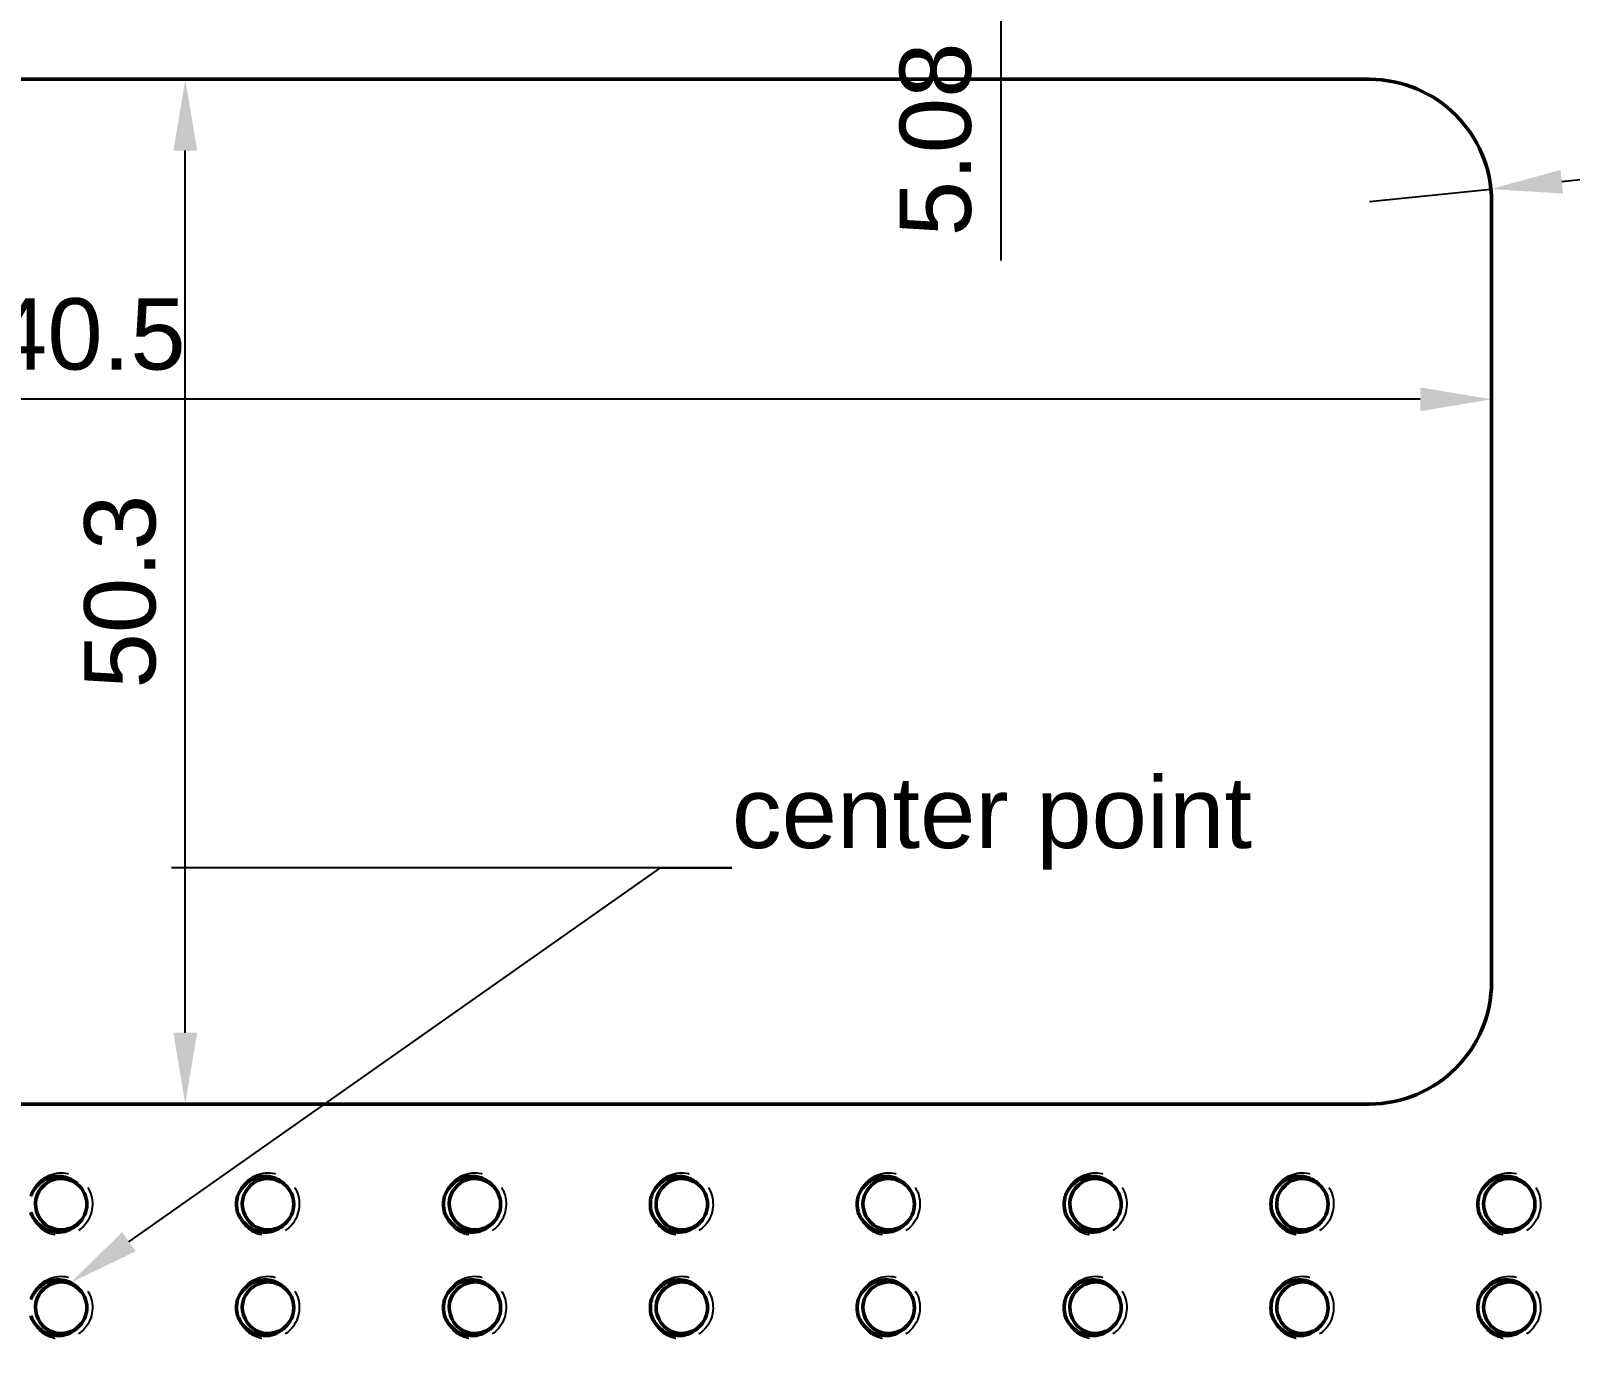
# Model space of a CAD drawing. Header units: millimetres. Extents: x 0 to 420, y 0 to 297.
# Drawn here: x 128.7 to 204.4, y 183.5 to 248.8 of the extents above; entities that cross this region are included whole.
import ezdxf
from ezdxf import colors
from ezdxf.entities.mleader import LeaderData, LeaderLine
from ezdxf.math import Vec2, Vec3

# ---------------------------------------------------------------- set-up
doc = ezdxf.new("R2010")
doc.units = ezdxf.units.MM
doc.header["$LTSCALE"] = 0.75
doc.linetypes.add('HIDDEN2', pattern=[4.7625, 3.175, -1.5875])
for name, color, linetype, lineweight in [('FD_Dimensions', 7, 'Continuous', 25), ('Hidden', 7, 'HIDDEN2', 25), ('Hole Notes', 7, 'Continuous', 25), ('Visible', 7, 'Continuous', 50)]:
    doc.layers.add(name, color=color, linetype=linetype, lineweight=lineweight)
doc.styles.get("Standard").update_dxf_attribs({"font": 'Arial.ttf'})
doc.dimstyles.new('Dim-ISO-25', dxfattribs={"dimtxt": 3.5, "dimasz": 3.5, "dimexe": 2.1, "dimexo": 2.1, "dimgap": 1.4, "dimtad": 1, "dimzin": 12, "dimdsep": 46, "dimtxsty": 'Standard', "dimcen": 0, "dimazin": 3, "dimtp": 0.1, "dimtm": 0.1, "dimtfac": 0.714286, "dimtmove": 0, "dimatfit": 3, "dimfxl": 1, "dimtzin": 12, "dimarcsym": 0})

# ---------------------------------------------------------------- blocks, each defined once
blk = doc.blocks.new('*D24')
at = {"layer": 'Defpoints', "color": 0, "transparency": 16777216}
for p in [(200.454504, 241.008023), (194.4859, 240.395026)]:
    blk.add_point(p, dxfattribs=at)
at = {"layer": 'FD_Dimensions', "color": 0, "lineweight": -2, "transparency": 16777216}
for p, q in [((215.815246, 242.585624), (203.93619, 241.365604)), ((194.4859, 240.395026), (200.454504, 241.008023))]:
    blk.add_line(p, q, dxfattribs=at)
at = {"layer": 'FD_Dimensions', "color": 0, "transparency": 16777216}
blk.add_solid([(203.876593, 241.945885), (203.995787, 240.785323), (200.454504, 241.008023)], dxfattribs=at)
at = {"layer": 'FD_Dimensions', "color": 0, "transparency": 16777216, "insert": (211.290957, 245.324734), "char_height": 3.5, "attachment_point": 5, "rotation": 5.86391422}
blk.add_mtext('R6', dxfattribs=at)
blk = doc.blocks.new('*D27')
at = {"layer": 'Defpoints', "color": 0, "transparency": 16777216}
for p in [(181.0359, 261.475026), (176.378648, 256.395026), (181.0359, 256.395026)]:
    blk.add_point(p, dxfattribs=at)
at = {"layer": 'FD_Dimensions', "color": 0, "lineweight": -2, "transparency": 16777216}
for p, q in [((176.378648, 264.975026), (176.378648, 268.475026)), ((178.9359, 261.475026), (174.278648, 261.475026)), ((176.378648, 261.475026), (176.378648, 256.395026)), ((178.9359, 256.395026), (174.278648, 256.395026)), ((176.378648, 252.895026), (176.378648, 237.496459))]:
    blk.add_line(p, q, dxfattribs=at)
at = {"layer": 'FD_Dimensions', "color": 0, "transparency": 16777216}
for points in [[(175.795315, 264.975026), (176.961981, 264.975026), (176.378648, 261.475026)], [(175.795315, 252.895026), (176.961981, 252.895026), (176.378648, 256.395026)]]:
    blk.add_solid(points, dxfattribs=at)
at = {"layer": 'FD_Dimensions', "color": 0, "transparency": 16777216, "insert": (173.191642, 243.445743), "char_height": 3.5, "attachment_point": 5, "rotation": 90}
blk.add_mtext('5.08', dxfattribs=at)
blk = doc.blocks.new('*D32')
at = {"layer": 'Defpoints', "color": 0, "transparency": 16777216}
for p in [(136.331953, 246.395026), (136.331953, 246.395026), (136.331953, 196.095026)]:
    blk.add_point(p, dxfattribs=at)
at = {"layer": 'FD_Dimensions', "color": 0, "lineweight": -2, "transparency": 16777216}
blk.add_line((136.331953, 199.595026), (136.331953, 242.895026), dxfattribs=at)
at = {"layer": 'FD_Dimensions', "color": 0, "transparency": 16777216}
for points in [[(135.74862, 242.895026), (136.915287, 242.895026), (136.331953, 246.395026)], [(135.74862, 199.595026), (136.915287, 199.595026), (136.331953, 196.095026)]]:
    blk.add_solid(points, dxfattribs=at)
at = {"layer": 'FD_Dimensions', "color": 0, "transparency": 16777216, "insert": (133.143754, 221.245026), "char_height": 3.5, "attachment_point": 5, "rotation": 90}
blk.add_mtext('50.3', dxfattribs=at)
blk = doc.blocks.new('*D33')
at = {"layer": 'Defpoints', "color": 0, "transparency": 16777216}
for p in [(59.9859, 232.560144), (200.4859, 232.560144), (59.9859, 230.685995)]:
    blk.add_point(p, dxfattribs=at)
at = {"layer": 'FD_Dimensions', "color": 0, "lineweight": -2, "transparency": 16777216}
for p, q in [((196.9859, 230.685995), (63.4859, 230.685995)), ((59.9859, 230.460144), (59.9859, 228.585995)), ((200.4859, 230.460144), (200.4859, 228.585995))]:
    blk.add_line(p, q, dxfattribs=at)
at = {"layer": 'FD_Dimensions', "color": 0, "transparency": 16777216}
for points in [[(63.4859, 231.269328), (63.4859, 230.102661), (59.9859, 230.685995)], [(196.9859, 231.269328), (196.9859, 230.102661), (200.4859, 230.685995)]]:
    blk.add_solid(points, dxfattribs=at)
at = {"layer": 'FD_Dimensions', "color": 0, "transparency": 16777216, "insert": (130.2359, 233.873), "char_height": 3.5, "attachment_point": 5}
blk.add_mtext('140.5', dxfattribs=at)
blk = doc.blocks.new('*D34')
at = {"layer": 'Defpoints', "color": 0, "transparency": 16777216}
for p in [(214.4859, 266.395026), (298.415219, 266.395026), (59.9859, 137.795026)]:
    blk.add_point(p, dxfattribs=at)
at = {"layer": 'FD_Dimensions', "color": 0, "lineweight": -2, "transparency": 16777216}
for p, q in [((216.5859, 266.395026), (300.515219, 266.395026)), ((298.415219, 141.295026), (298.415219, 262.895026)), ((62.0859, 137.795026), (300.515219, 137.795026))]:
    blk.add_line(p, q, dxfattribs=at)
at = {"layer": 'FD_Dimensions', "color": 0, "transparency": 16777216}
for points in [[(297.831886, 262.895026), (298.998553, 262.895026), (298.415219, 266.395026)], [(297.831886, 141.295026), (298.998553, 141.295026), (298.415219, 137.795026)]]:
    blk.add_solid(points, dxfattribs=at)
at = {"layer": 'FD_Dimensions', "color": 0, "transparency": 16777216, "insert": (295.228214, 202.095026), "char_height": 3.5, "attachment_point": 5, "rotation": 90}
blk.add_mtext('128.6', dxfattribs=at)

msp = doc.modelspace()

# ---------------------------------------------------------------- linework, layer by layer
at = {"layer": 'Hidden'}
for points in [[(128.745, 191.574), (128.908, 192.181), (129.476, 192.658), (130.102, 192.712), (130.728, 192.767), (131.369, 192.396), (131.634, 191.827), (131.9, 191.258), (131.772, 190.529), (131.328, 190.085), (130.885, 189.641), (130.158, 189.511), (129.589, 189.774), (129.179, 189.963), (128.872, 190.346), (128.75, 190.779)], [(138.905, 191.574), (139.068, 192.181), (139.636, 192.658), (140.262, 192.712), (140.888, 192.767), (141.529, 192.396), (141.794, 191.827), (142.06, 191.258), (141.932, 190.529), (141.488, 190.085), (141.045, 189.641), (140.318, 189.511), (139.749, 189.774), (139.339, 189.963), (139.032, 190.346), (138.91, 190.779)], [(149.065, 191.574), (149.228, 192.181), (149.796, 192.658), (150.422, 192.712), (151.048, 192.767), (151.689, 192.396), (151.954, 191.827), (152.22, 191.258), (152.092, 190.529), (151.648, 190.085), (151.205, 189.641), (150.478, 189.511), (149.909, 189.774), (149.499, 189.963), (149.192, 190.346), (149.07, 190.779)], [(159.225, 191.574), (159.388, 192.181), (159.956, 192.658), (160.582, 192.712), (161.208, 192.767), (161.849, 192.396), (162.114, 191.827), (162.38, 191.258), (162.252, 190.529), (161.808, 190.085), (161.365, 189.641), (160.638, 189.511), (160.069, 189.774), (159.659, 189.963), (159.352, 190.346), (159.23, 190.779)], [(169.385, 191.574), (169.548, 192.181), (170.116, 192.658), (170.742, 192.712), (171.368, 192.767), (172.009, 192.396), (172.274, 191.827), (172.54, 191.258), (172.412, 190.529), (171.968, 190.085), (171.525, 189.641), (170.798, 189.511), (170.229, 189.774), (169.819, 189.963), (169.512, 190.346), (169.39, 190.779)], [(179.545, 191.574), (179.708, 192.181), (180.276, 192.658), (180.902, 192.712), (181.528, 192.767), (182.169, 192.396), (182.434, 191.827), (182.7, 191.258), (182.572, 190.529), (182.128, 190.085), (181.685, 189.641), (180.958, 189.511), (180.389, 189.774), (179.979, 189.963), (179.672, 190.346), (179.55, 190.779)], [(189.705, 191.574), (189.868, 192.181), (190.436, 192.658), (191.062, 192.712), (191.688, 192.767), (192.329, 192.396), (192.594, 191.827), (192.86, 191.258), (192.732, 190.529), (192.288, 190.085), (191.845, 189.641), (191.118, 189.511), (190.549, 189.774), (190.139, 189.963), (189.832, 190.346), (189.71, 190.779)], [(199.865, 191.574), (200.028, 192.181), (200.596, 192.658), (201.222, 192.712), (201.848, 192.767), (202.489, 192.396), (202.754, 191.827), (203.02, 191.258), (202.892, 190.529), (202.448, 190.085), (202.005, 189.641), (201.278, 189.511), (200.709, 189.774), (200.299, 189.963), (199.992, 190.346), (199.87, 190.779)], [(128.745, 186.494), (128.908, 187.101), (129.476, 187.578), (130.102, 187.632), (130.728, 187.687), (131.369, 187.316), (131.634, 186.747), (131.9, 186.178), (131.772, 185.449), (131.328, 185.005), (130.885, 184.561), (130.158, 184.431), (129.589, 184.694), (129.179, 184.883), (128.872, 185.266), (128.75, 185.699)], [(138.905, 186.494), (139.068, 187.101), (139.636, 187.578), (140.262, 187.632), (140.888, 187.687), (141.529, 187.316), (141.794, 186.747), (142.06, 186.178), (141.932, 185.449), (141.488, 185.005), (141.045, 184.561), (140.318, 184.431), (139.749, 184.694), (139.339, 184.883), (139.032, 185.266), (138.91, 185.699)], [(149.065, 186.494), (149.228, 187.101), (149.796, 187.578), (150.422, 187.632), (151.048, 187.687), (151.689, 187.316), (151.954, 186.747), (152.22, 186.178), (152.092, 185.449), (151.648, 185.005), (151.205, 184.561), (150.478, 184.431), (149.909, 184.694), (149.499, 184.883), (149.192, 185.266), (149.07, 185.699)], [(159.225, 186.494), (159.388, 187.101), (159.956, 187.578), (160.582, 187.632), (161.208, 187.687), (161.849, 187.316), (162.114, 186.747), (162.38, 186.178), (162.252, 185.449), (161.808, 185.005), (161.365, 184.561), (160.638, 184.431), (160.069, 184.694), (159.659, 184.883), (159.352, 185.266), (159.23, 185.699)], [(169.385, 186.494), (169.548, 187.101), (170.116, 187.578), (170.742, 187.632), (171.368, 187.687), (172.009, 187.316), (172.274, 186.747), (172.54, 186.178), (172.412, 185.449), (171.968, 185.005), (171.525, 184.561), (170.798, 184.431), (170.229, 184.694), (169.819, 184.883), (169.512, 185.266), (169.39, 185.699)], [(179.545, 186.494), (179.708, 187.101), (180.276, 187.578), (180.902, 187.632), (181.528, 187.687), (182.169, 187.316), (182.434, 186.747), (182.7, 186.178), (182.572, 185.449), (182.128, 185.005), (181.685, 184.561), (180.958, 184.431), (180.389, 184.694), (179.979, 184.883), (179.672, 185.266), (179.55, 185.699)], [(189.705, 186.494), (189.868, 187.101), (190.436, 187.578), (191.062, 187.632), (191.688, 187.687), (192.329, 187.316), (192.594, 186.747), (192.86, 186.178), (192.732, 185.449), (192.288, 185.005), (191.845, 184.561), (191.118, 184.431), (190.549, 184.694), (190.139, 184.883), (189.832, 185.266), (189.71, 185.699)], [(199.865, 186.494), (200.028, 187.101), (200.596, 187.578), (201.222, 187.632), (201.848, 187.687), (202.489, 187.316), (202.754, 186.747), (203.02, 186.178), (202.892, 185.449), (202.448, 185.005), (202.005, 184.561), (201.278, 184.431), (200.709, 184.694), (200.299, 184.883), (199.992, 185.266), (199.87, 185.699)]]:
    msp.add_open_spline(points, degree=3, knots=[14.3984, 14.3984, 14.3984, 14.3984, 15.621123, 15.621123, 15.621123, 16.842678, 16.842678, 16.842678, 18.063093, 18.063093, 18.063093, 19.282394, 19.282394, 19.282394, 20.159119, 20.159119, 20.159119, 20.159119], dxfattribs=at)
at = {"layer": 'Visible', "extrusion": (-1e-16, -1, 0)}
for p, q in [((65.986, 246.395), (194.486, 246.395)), ((200.486, 240.395), (200.486, 202.095)), ((194.486, 196.095), (65.986, 196.095))]:
    msp.add_line(p, q, dxfattribs=at)
at = {"layer": 'Visible', "extrusion": (0, 0, -1)}
for centre, radius, start, end in [((-194.486, 240.395), 6, 90, 180), ((-194.486, 202.095), 6, 180, 270), ((-130.236, 191.175), 1.264, 130.73783, 229.26217), ((-140.396, 191.175), 1.264, 130.73783, 229.26217), ((-150.556, 191.175), 1.264, 130.73783, 229.26217), ((-160.716, 191.175), 1.264, 130.73783, 229.26217), ((-170.876, 191.175), 1.264, 130.73783, 229.26217), ((-181.036, 191.175), 1.264, 130.73783, 229.26217), ((-191.196, 191.175), 1.264, 130.73783, 229.26217), ((-201.356, 191.175), 1.264, 130.73783, 229.26217), ((-140.396, 191.175), 1.543, 345.03244, 14.96756), ((-150.556, 191.175), 1.543, 345.03244, 14.96756), ((-160.716, 191.175), 1.543, 345.03244, 14.96756), ((-170.876, 191.175), 1.543, 345.03244, 14.96756), ((-181.036, 191.175), 1.543, 345.03244, 14.96756), ((-191.196, 191.175), 1.543, 345.03244, 14.96756), ((-201.356, 191.175), 1.543, 345.03244, 14.96756), ((-130.236, 186.095), 1.264, 130.73783, 229.26217), ((-140.396, 186.095), 1.264, 130.73783, 229.26217), ((-150.556, 186.095), 1.264, 130.73783, 229.26217), ((-160.716, 186.095), 1.264, 130.73783, 229.26217), ((-170.876, 186.095), 1.264, 130.73783, 229.26217), ((-181.036, 186.095), 1.264, 130.73783, 229.26217), ((-191.196, 186.095), 1.264, 130.73783, 229.26217), ((-201.356, 186.095), 1.264, 130.73783, 229.26217), ((-140.396, 186.095), 1.543, 345.03244, 14.96756), ((-150.556, 186.095), 1.543, 345.03244, 14.96756), ((-160.716, 186.095), 1.543, 345.03244, 14.96756), ((-170.876, 186.095), 1.543, 345.03244, 14.96756), ((-181.036, 186.095), 1.543, 345.03244, 14.96756), ((-191.196, 186.095), 1.543, 345.03244, 14.96756), ((-201.356, 186.095), 1.543, 345.03244, 14.96756)]:
    msp.add_arc(centre, radius, start, end, dxfattribs=at)
at = {"layer": 'Visible'}
for points, knots in [([(128.745, 191.574), (128.813, 191.758), (128.915, 191.929), (129.176, 192.214), (129.329, 192.328), (129.666, 192.487), (129.845, 192.533), (130.203, 192.552), (130.379, 192.527), (130.644, 192.434), (130.739, 192.388), (130.912, 192.274), (130.991, 192.208), (131.061, 192.133)], [0, 0, 0, 0, 0.0590387, 0.0590387, 0.1160334, 0.1160334, 0.1709834, 0.1709834, 0.2238878, 0.2238878, 0.2555052, 0.2555052, 0.2863474, 0.2863474, 0.2863474, 0.2863474]), ([(131.056, 192.126), (130.8, 192.343), (130.461, 192.464), (130.126, 192.435), (129.587, 192.388), (129.105, 191.957), (128.997, 191.428), (128.887, 190.889), (129.175, 190.294), (129.666, 190.046), (130.11, 189.822), (130.685, 189.893), (131.061, 190.217)], [-4.563611, -4.563611, -4.563611, -4.563611, -3.765408, -3.765408, -3.765408, -2.482862, -2.482862, -2.482862, -1.178357, -1.178357, -1.178357, 0, 0, 0, 0]), ([(138.905, 191.574), (138.973, 191.758), (139.075, 191.929), (139.336, 192.214), (139.489, 192.328), (139.826, 192.487), (140.005, 192.533), (140.363, 192.552), (140.539, 192.527), (140.804, 192.434), (140.899, 192.388), (141.072, 192.274), (141.151, 192.208), (141.221, 192.133)], [0, 0, 0, 0, 0.0590387, 0.0590387, 0.1160334, 0.1160334, 0.1709834, 0.1709834, 0.2238878, 0.2238878, 0.2555052, 0.2555052, 0.2863474, 0.2863474, 0.2863474, 0.2863474]), ([(141.216, 192.126), (140.96, 192.343), (140.621, 192.464), (140.286, 192.435), (139.747, 192.388), (139.265, 191.957), (139.157, 191.428), (139.047, 190.889), (139.335, 190.294), (139.826, 190.046), (140.27, 189.822), (140.845, 189.893), (141.221, 190.217)], [-4.563611, -4.563611, -4.563611, -4.563611, -3.765408, -3.765408, -3.765408, -2.482862, -2.482862, -2.482862, -1.178357, -1.178357, -1.178357, 0, 0, 0, 0]), ([(149.065, 191.574), (149.133, 191.758), (149.235, 191.929), (149.496, 192.214), (149.649, 192.328), (149.986, 192.487), (150.165, 192.533), (150.523, 192.552), (150.699, 192.527), (150.964, 192.434), (151.059, 192.388), (151.232, 192.274), (151.311, 192.208), (151.381, 192.133)], [0, 0, 0, 0, 0.0590387, 0.0590387, 0.1160334, 0.1160334, 0.1709834, 0.1709834, 0.2238878, 0.2238878, 0.2555052, 0.2555052, 0.2863474, 0.2863474, 0.2863474, 0.2863474]), ([(151.376, 192.126), (151.12, 192.343), (150.781, 192.464), (150.446, 192.435), (149.907, 192.388), (149.425, 191.957), (149.317, 191.428), (149.207, 190.889), (149.495, 190.294), (149.986, 190.046), (150.43, 189.822), (151.005, 189.893), (151.381, 190.217)], [-4.563611, -4.563611, -4.563611, -4.563611, -3.765408, -3.765408, -3.765408, -2.482862, -2.482862, -2.482862, -1.178357, -1.178357, -1.178357, 0, 0, 0, 0]), ([(159.225, 191.574), (159.293, 191.758), (159.395, 191.929), (159.656, 192.214), (159.809, 192.328), (160.146, 192.487), (160.325, 192.533), (160.683, 192.552), (160.859, 192.527), (161.124, 192.434), (161.219, 192.388), (161.392, 192.274), (161.471, 192.208), (161.541, 192.133)], [0, 0, 0, 0, 0.0590387, 0.0590387, 0.1160334, 0.1160334, 0.1709834, 0.1709834, 0.2238878, 0.2238878, 0.2555052, 0.2555052, 0.2863474, 0.2863474, 0.2863474, 0.2863474]), ([(161.536, 192.126), (161.28, 192.343), (160.941, 192.464), (160.606, 192.435), (160.067, 192.388), (159.585, 191.957), (159.477, 191.428), (159.367, 190.889), (159.655, 190.294), (160.146, 190.046), (160.59, 189.822), (161.165, 189.893), (161.541, 190.217)], [-4.563611, -4.563611, -4.563611, -4.563611, -3.765408, -3.765408, -3.765408, -2.482862, -2.482862, -2.482862, -1.178357, -1.178357, -1.178357, 0, 0, 0, 0]), ([(169.385, 191.574), (169.453, 191.758), (169.555, 191.929), (169.816, 192.214), (169.969, 192.328), (170.306, 192.487), (170.485, 192.533), (170.843, 192.552), (171.019, 192.527), (171.284, 192.434), (171.379, 192.388), (171.552, 192.274), (171.631, 192.208), (171.701, 192.133)], [0, 0, 0, 0, 0.0590387, 0.0590387, 0.1160334, 0.1160334, 0.1709834, 0.1709834, 0.2238878, 0.2238878, 0.2555052, 0.2555052, 0.2863474, 0.2863474, 0.2863474, 0.2863474]), ([(171.696, 192.126), (171.44, 192.343), (171.101, 192.464), (170.766, 192.435), (170.227, 192.388), (169.745, 191.957), (169.637, 191.428), (169.527, 190.889), (169.815, 190.294), (170.306, 190.046), (170.75, 189.822), (171.325, 189.893), (171.701, 190.217)], [-4.563611, -4.563611, -4.563611, -4.563611, -3.765408, -3.765408, -3.765408, -2.482862, -2.482862, -2.482862, -1.178357, -1.178357, -1.178357, 0, 0, 0, 0]), ([(179.545, 191.574), (179.613, 191.758), (179.715, 191.929), (179.976, 192.214), (180.129, 192.328), (180.466, 192.487), (180.645, 192.533), (181.003, 192.552), (181.179, 192.527), (181.444, 192.434), (181.539, 192.388), (181.712, 192.274), (181.791, 192.208), (181.861, 192.133)], [0, 0, 0, 0, 0.0590387, 0.0590387, 0.1160334, 0.1160334, 0.1709834, 0.1709834, 0.2238878, 0.2238878, 0.2555052, 0.2555052, 0.2863474, 0.2863474, 0.2863474, 0.2863474]), ([(181.856, 192.126), (181.6, 192.343), (181.261, 192.464), (180.926, 192.435), (180.387, 192.388), (179.905, 191.957), (179.797, 191.428), (179.687, 190.889), (179.975, 190.294), (180.466, 190.046), (180.91, 189.822), (181.485, 189.893), (181.861, 190.217)], [-4.563611, -4.563611, -4.563611, -4.563611, -3.765408, -3.765408, -3.765408, -2.482862, -2.482862, -2.482862, -1.178357, -1.178357, -1.178357, 0, 0, 0, 0]), ([(189.705, 191.574), (189.773, 191.758), (189.875, 191.929), (190.136, 192.214), (190.289, 192.328), (190.626, 192.487), (190.805, 192.533), (191.163, 192.552), (191.339, 192.527), (191.604, 192.434), (191.699, 192.388), (191.872, 192.274), (191.951, 192.208), (192.021, 192.133)], [0, 0, 0, 0, 0.0590387, 0.0590387, 0.1160334, 0.1160334, 0.1709834, 0.1709834, 0.2238878, 0.2238878, 0.2555052, 0.2555052, 0.2863474, 0.2863474, 0.2863474, 0.2863474]), ([(192.016, 192.126), (191.76, 192.343), (191.421, 192.464), (191.086, 192.435), (190.547, 192.388), (190.065, 191.957), (189.957, 191.428), (189.847, 190.889), (190.135, 190.294), (190.626, 190.046), (191.07, 189.822), (191.645, 189.893), (192.021, 190.217)], [-4.563611, -4.563611, -4.563611, -4.563611, -3.765408, -3.765408, -3.765408, -2.482862, -2.482862, -2.482862, -1.178357, -1.178357, -1.178357, 0, 0, 0, 0]), ([(199.865, 191.574), (199.933, 191.758), (200.035, 191.929), (200.296, 192.214), (200.449, 192.328), (200.786, 192.487), (200.965, 192.533), (201.323, 192.552), (201.499, 192.527), (201.764, 192.434), (201.859, 192.388), (202.032, 192.274), (202.111, 192.208), (202.181, 192.133)], [0, 0, 0, 0, 0.0590387, 0.0590387, 0.1160334, 0.1160334, 0.1709834, 0.1709834, 0.2238878, 0.2238878, 0.2555052, 0.2555052, 0.2863474, 0.2863474, 0.2863474, 0.2863474]), ([(202.176, 192.126), (201.92, 192.343), (201.581, 192.464), (201.246, 192.435), (200.707, 192.388), (200.225, 191.957), (200.117, 191.428), (200.007, 190.889), (200.295, 190.294), (200.786, 190.046), (201.23, 189.822), (201.805, 189.893), (202.181, 190.217)], [-4.563611, -4.563611, -4.563611, -4.563611, -3.765408, -3.765408, -3.765408, -2.482862, -2.482862, -2.482862, -1.178357, -1.178357, -1.178357, 0, 0, 0, 0]), ([(131.061, 190.217), (130.947, 190.095), (130.81, 189.997), (130.5, 189.854), (130.329, 189.814), (129.974, 189.799), (129.794, 189.828), (129.447, 189.954), (129.285, 190.052), (129.057, 190.259), (128.978, 190.351), (128.843, 190.552), (128.787, 190.661), (128.745, 190.777)], [0, 0, 0, 0, 0.050111, 0.050111, 0.1022615, 0.1022615, 0.1564505, 0.1564505, 0.2126771, 0.2126771, 0.2485205, 0.2485205, 0.2851428, 0.2851428, 0.2851428, 0.2851428]), ([(141.221, 190.217), (141.107, 190.095), (140.97, 189.997), (140.66, 189.854), (140.489, 189.814), (140.134, 189.799), (139.954, 189.828), (139.607, 189.954), (139.445, 190.052), (139.217, 190.259), (139.138, 190.351), (139.003, 190.552), (138.947, 190.661), (138.905, 190.777)], [0, 0, 0, 0, 0.050111, 0.050111, 0.1022615, 0.1022615, 0.1564505, 0.1564505, 0.2126771, 0.2126771, 0.2485205, 0.2485205, 0.2851428, 0.2851428, 0.2851428, 0.2851428]), ([(151.381, 190.217), (151.267, 190.095), (151.13, 189.997), (150.82, 189.854), (150.649, 189.814), (150.294, 189.799), (150.114, 189.828), (149.767, 189.954), (149.605, 190.052), (149.377, 190.259), (149.298, 190.351), (149.163, 190.552), (149.107, 190.661), (149.065, 190.777)], [0, 0, 0, 0, 0.050111, 0.050111, 0.1022615, 0.1022615, 0.1564505, 0.1564505, 0.2126771, 0.2126771, 0.2485205, 0.2485205, 0.2851428, 0.2851428, 0.2851428, 0.2851428]), ([(161.541, 190.217), (161.427, 190.095), (161.29, 189.997), (160.98, 189.854), (160.809, 189.814), (160.454, 189.799), (160.274, 189.828), (159.927, 189.954), (159.765, 190.052), (159.537, 190.259), (159.458, 190.351), (159.323, 190.552), (159.267, 190.661), (159.225, 190.777)], [0, 0, 0, 0, 0.050111, 0.050111, 0.1022615, 0.1022615, 0.1564505, 0.1564505, 0.2126771, 0.2126771, 0.2485205, 0.2485205, 0.2851428, 0.2851428, 0.2851428, 0.2851428]), ([(171.701, 190.217), (171.587, 190.095), (171.45, 189.997), (171.14, 189.854), (170.969, 189.814), (170.614, 189.799), (170.434, 189.828), (170.087, 189.954), (169.925, 190.052), (169.697, 190.259), (169.618, 190.351), (169.483, 190.552), (169.427, 190.661), (169.385, 190.777)], [0, 0, 0, 0, 0.050111, 0.050111, 0.1022615, 0.1022615, 0.1564505, 0.1564505, 0.2126771, 0.2126771, 0.2485205, 0.2485205, 0.2851428, 0.2851428, 0.2851428, 0.2851428]), ([(181.861, 190.217), (181.747, 190.095), (181.61, 189.997), (181.3, 189.854), (181.129, 189.814), (180.774, 189.799), (180.594, 189.828), (180.247, 189.954), (180.085, 190.052), (179.857, 190.259), (179.778, 190.351), (179.643, 190.552), (179.587, 190.661), (179.545, 190.777)], [0, 0, 0, 0, 0.050111, 0.050111, 0.1022615, 0.1022615, 0.1564505, 0.1564505, 0.2126771, 0.2126771, 0.2485205, 0.2485205, 0.2851428, 0.2851428, 0.2851428, 0.2851428]), ([(192.021, 190.217), (191.907, 190.095), (191.77, 189.997), (191.46, 189.854), (191.289, 189.814), (190.934, 189.799), (190.754, 189.828), (190.407, 189.954), (190.245, 190.052), (190.017, 190.259), (189.938, 190.351), (189.803, 190.552), (189.747, 190.661), (189.705, 190.777)], [0, 0, 0, 0, 0.050111, 0.050111, 0.1022615, 0.1022615, 0.1564505, 0.1564505, 0.2126771, 0.2126771, 0.2485205, 0.2485205, 0.2851428, 0.2851428, 0.2851428, 0.2851428]), ([(202.181, 190.217), (202.067, 190.095), (201.93, 189.997), (201.62, 189.854), (201.449, 189.814), (201.094, 189.799), (200.914, 189.828), (200.567, 189.954), (200.405, 190.052), (200.177, 190.259), (200.098, 190.351), (199.963, 190.552), (199.907, 190.661), (199.865, 190.777)], [0, 0, 0, 0, 0.050111, 0.050111, 0.1022615, 0.1022615, 0.1564505, 0.1564505, 0.2126771, 0.2126771, 0.2485205, 0.2485205, 0.2851428, 0.2851428, 0.2851428, 0.2851428]), ([(128.745, 186.494), (128.813, 186.678), (128.915, 186.849), (129.176, 187.134), (129.329, 187.248), (129.666, 187.407), (129.845, 187.453), (130.203, 187.472), (130.379, 187.447), (130.644, 187.354), (130.739, 187.308), (130.912, 187.194), (130.991, 187.128), (131.061, 187.053)], [0, 0, 0, 0, 0.0590387, 0.0590387, 0.1160334, 0.1160334, 0.1709834, 0.1709834, 0.2238878, 0.2238878, 0.2555052, 0.2555052, 0.2863474, 0.2863474, 0.2863474, 0.2863474]), ([(131.056, 187.046), (130.8, 187.263), (130.461, 187.384), (130.126, 187.355), (129.587, 187.308), (129.105, 186.877), (128.997, 186.348), (128.887, 185.809), (129.175, 185.214), (129.666, 184.966), (130.11, 184.742), (130.685, 184.813), (131.061, 185.137)], [-4.563611, -4.563611, -4.563611, -4.563611, -3.765408, -3.765408, -3.765408, -2.482862, -2.482862, -2.482862, -1.178357, -1.178357, -1.178357, 0, 0, 0, 0]), ([(138.905, 186.494), (138.973, 186.678), (139.075, 186.849), (139.336, 187.134), (139.489, 187.248), (139.826, 187.407), (140.005, 187.453), (140.363, 187.472), (140.539, 187.447), (140.804, 187.354), (140.899, 187.308), (141.072, 187.194), (141.151, 187.128), (141.221, 187.053)], [0, 0, 0, 0, 0.0590387, 0.0590387, 0.1160334, 0.1160334, 0.1709834, 0.1709834, 0.2238878, 0.2238878, 0.2555052, 0.2555052, 0.2863474, 0.2863474, 0.2863474, 0.2863474]), ([(141.216, 187.046), (140.96, 187.263), (140.621, 187.384), (140.286, 187.355), (139.747, 187.308), (139.265, 186.877), (139.157, 186.348), (139.047, 185.809), (139.335, 185.214), (139.826, 184.966), (140.27, 184.742), (140.845, 184.813), (141.221, 185.137)], [-4.563611, -4.563611, -4.563611, -4.563611, -3.765408, -3.765408, -3.765408, -2.482862, -2.482862, -2.482862, -1.178357, -1.178357, -1.178357, 0, 0, 0, 0]), ([(149.065, 186.494), (149.133, 186.678), (149.235, 186.849), (149.496, 187.134), (149.649, 187.248), (149.986, 187.407), (150.165, 187.453), (150.523, 187.472), (150.699, 187.447), (150.964, 187.354), (151.059, 187.308), (151.232, 187.194), (151.311, 187.128), (151.381, 187.053)], [0, 0, 0, 0, 0.0590387, 0.0590387, 0.1160334, 0.1160334, 0.1709834, 0.1709834, 0.2238878, 0.2238878, 0.2555052, 0.2555052, 0.2863474, 0.2863474, 0.2863474, 0.2863474]), ([(151.376, 187.046), (151.12, 187.263), (150.781, 187.384), (150.446, 187.355), (149.907, 187.308), (149.425, 186.877), (149.317, 186.348), (149.207, 185.809), (149.495, 185.214), (149.986, 184.966), (150.43, 184.742), (151.005, 184.813), (151.381, 185.137)], [-4.563611, -4.563611, -4.563611, -4.563611, -3.765408, -3.765408, -3.765408, -2.482862, -2.482862, -2.482862, -1.178357, -1.178357, -1.178357, 0, 0, 0, 0]), ([(159.225, 186.494), (159.293, 186.678), (159.395, 186.849), (159.656, 187.134), (159.809, 187.248), (160.146, 187.407), (160.325, 187.453), (160.683, 187.472), (160.859, 187.447), (161.124, 187.354), (161.219, 187.308), (161.392, 187.194), (161.471, 187.128), (161.541, 187.053)], [0, 0, 0, 0, 0.0590387, 0.0590387, 0.1160334, 0.1160334, 0.1709834, 0.1709834, 0.2238878, 0.2238878, 0.2555052, 0.2555052, 0.2863474, 0.2863474, 0.2863474, 0.2863474]), ([(161.536, 187.046), (161.28, 187.263), (160.941, 187.384), (160.606, 187.355), (160.067, 187.308), (159.585, 186.877), (159.477, 186.348), (159.367, 185.809), (159.655, 185.214), (160.146, 184.966), (160.59, 184.742), (161.165, 184.813), (161.541, 185.137)], [-4.563611, -4.563611, -4.563611, -4.563611, -3.765408, -3.765408, -3.765408, -2.482862, -2.482862, -2.482862, -1.178357, -1.178357, -1.178357, 0, 0, 0, 0]), ([(169.385, 186.494), (169.453, 186.678), (169.555, 186.849), (169.816, 187.134), (169.969, 187.248), (170.306, 187.407), (170.485, 187.453), (170.843, 187.472), (171.019, 187.447), (171.284, 187.354), (171.379, 187.308), (171.552, 187.194), (171.631, 187.128), (171.701, 187.053)], [0, 0, 0, 0, 0.0590387, 0.0590387, 0.1160334, 0.1160334, 0.1709834, 0.1709834, 0.2238878, 0.2238878, 0.2555052, 0.2555052, 0.2863474, 0.2863474, 0.2863474, 0.2863474]), ([(171.696, 187.046), (171.44, 187.263), (171.101, 187.384), (170.766, 187.355), (170.227, 187.308), (169.745, 186.877), (169.637, 186.348), (169.527, 185.809), (169.815, 185.214), (170.306, 184.966), (170.75, 184.742), (171.325, 184.813), (171.701, 185.137)], [-4.563611, -4.563611, -4.563611, -4.563611, -3.765408, -3.765408, -3.765408, -2.482862, -2.482862, -2.482862, -1.178357, -1.178357, -1.178357, 0, 0, 0, 0]), ([(179.545, 186.494), (179.613, 186.678), (179.715, 186.849), (179.976, 187.134), (180.129, 187.248), (180.466, 187.407), (180.645, 187.453), (181.003, 187.472), (181.179, 187.447), (181.444, 187.354), (181.539, 187.308), (181.712, 187.194), (181.791, 187.128), (181.861, 187.053)], [0, 0, 0, 0, 0.0590387, 0.0590387, 0.1160334, 0.1160334, 0.1709834, 0.1709834, 0.2238878, 0.2238878, 0.2555052, 0.2555052, 0.2863474, 0.2863474, 0.2863474, 0.2863474]), ([(181.856, 187.046), (181.6, 187.263), (181.261, 187.384), (180.926, 187.355), (180.387, 187.308), (179.905, 186.877), (179.797, 186.348), (179.687, 185.809), (179.975, 185.214), (180.466, 184.966), (180.91, 184.742), (181.485, 184.813), (181.861, 185.137)], [-4.563611, -4.563611, -4.563611, -4.563611, -3.765408, -3.765408, -3.765408, -2.482862, -2.482862, -2.482862, -1.178357, -1.178357, -1.178357, 0, 0, 0, 0]), ([(189.705, 186.494), (189.773, 186.678), (189.875, 186.849), (190.136, 187.134), (190.289, 187.248), (190.626, 187.407), (190.805, 187.453), (191.163, 187.472), (191.339, 187.447), (191.604, 187.354), (191.699, 187.308), (191.872, 187.194), (191.951, 187.128), (192.021, 187.053)], [0, 0, 0, 0, 0.0590387, 0.0590387, 0.1160334, 0.1160334, 0.1709834, 0.1709834, 0.2238878, 0.2238878, 0.2555052, 0.2555052, 0.2863474, 0.2863474, 0.2863474, 0.2863474]), ([(192.016, 187.046), (191.76, 187.263), (191.421, 187.384), (191.086, 187.355), (190.547, 187.308), (190.065, 186.877), (189.957, 186.348), (189.847, 185.809), (190.135, 185.214), (190.626, 184.966), (191.07, 184.742), (191.645, 184.813), (192.021, 185.137)], [-4.563611, -4.563611, -4.563611, -4.563611, -3.765408, -3.765408, -3.765408, -2.482862, -2.482862, -2.482862, -1.178357, -1.178357, -1.178357, 0, 0, 0, 0]), ([(199.865, 186.494), (199.933, 186.678), (200.035, 186.849), (200.296, 187.134), (200.449, 187.248), (200.786, 187.407), (200.965, 187.453), (201.323, 187.472), (201.499, 187.447), (201.764, 187.354), (201.859, 187.308), (202.032, 187.194), (202.111, 187.128), (202.181, 187.053)], [0, 0, 0, 0, 0.0590387, 0.0590387, 0.1160334, 0.1160334, 0.1709834, 0.1709834, 0.2238878, 0.2238878, 0.2555052, 0.2555052, 0.2863474, 0.2863474, 0.2863474, 0.2863474]), ([(202.176, 187.046), (201.92, 187.263), (201.581, 187.384), (201.246, 187.355), (200.707, 187.308), (200.225, 186.877), (200.117, 186.348), (200.007, 185.809), (200.295, 185.214), (200.786, 184.966), (201.23, 184.742), (201.805, 184.813), (202.181, 185.137)], [-4.563611, -4.563611, -4.563611, -4.563611, -3.765408, -3.765408, -3.765408, -2.482862, -2.482862, -2.482862, -1.178357, -1.178357, -1.178357, 0, 0, 0, 0]), ([(131.061, 185.137), (130.947, 185.015), (130.81, 184.917), (130.5, 184.774), (130.329, 184.734), (129.974, 184.719), (129.794, 184.748), (129.447, 184.874), (129.285, 184.972), (129.057, 185.179), (128.978, 185.271), (128.843, 185.472), (128.787, 185.581), (128.745, 185.697)], [0, 0, 0, 0, 0.050111, 0.050111, 0.1022615, 0.1022615, 0.1564505, 0.1564505, 0.2126771, 0.2126771, 0.2485205, 0.2485205, 0.2851428, 0.2851428, 0.2851428, 0.2851428]), ([(141.221, 185.137), (141.107, 185.015), (140.97, 184.917), (140.66, 184.774), (140.489, 184.734), (140.134, 184.719), (139.954, 184.748), (139.607, 184.874), (139.445, 184.972), (139.217, 185.179), (139.138, 185.271), (139.003, 185.472), (138.947, 185.581), (138.905, 185.697)], [0, 0, 0, 0, 0.050111, 0.050111, 0.1022615, 0.1022615, 0.1564505, 0.1564505, 0.2126771, 0.2126771, 0.2485205, 0.2485205, 0.2851428, 0.2851428, 0.2851428, 0.2851428]), ([(151.381, 185.137), (151.267, 185.015), (151.13, 184.917), (150.82, 184.774), (150.649, 184.734), (150.294, 184.719), (150.114, 184.748), (149.767, 184.874), (149.605, 184.972), (149.377, 185.179), (149.298, 185.271), (149.163, 185.472), (149.107, 185.581), (149.065, 185.697)], [0, 0, 0, 0, 0.050111, 0.050111, 0.1022615, 0.1022615, 0.1564505, 0.1564505, 0.2126771, 0.2126771, 0.2485205, 0.2485205, 0.2851428, 0.2851428, 0.2851428, 0.2851428]), ([(161.541, 185.137), (161.427, 185.015), (161.29, 184.917), (160.98, 184.774), (160.809, 184.734), (160.454, 184.719), (160.274, 184.748), (159.927, 184.874), (159.765, 184.972), (159.537, 185.179), (159.458, 185.271), (159.323, 185.472), (159.267, 185.581), (159.225, 185.697)], [0, 0, 0, 0, 0.050111, 0.050111, 0.1022615, 0.1022615, 0.1564505, 0.1564505, 0.2126771, 0.2126771, 0.2485205, 0.2485205, 0.2851428, 0.2851428, 0.2851428, 0.2851428]), ([(171.701, 185.137), (171.587, 185.015), (171.45, 184.917), (171.14, 184.774), (170.969, 184.734), (170.614, 184.719), (170.434, 184.748), (170.087, 184.874), (169.925, 184.972), (169.697, 185.179), (169.618, 185.271), (169.483, 185.472), (169.427, 185.581), (169.385, 185.697)], [0, 0, 0, 0, 0.050111, 0.050111, 0.1022615, 0.1022615, 0.1564505, 0.1564505, 0.2126771, 0.2126771, 0.2485205, 0.2485205, 0.2851428, 0.2851428, 0.2851428, 0.2851428]), ([(181.861, 185.137), (181.747, 185.015), (181.61, 184.917), (181.3, 184.774), (181.129, 184.734), (180.774, 184.719), (180.594, 184.748), (180.247, 184.874), (180.085, 184.972), (179.857, 185.179), (179.778, 185.271), (179.643, 185.472), (179.587, 185.581), (179.545, 185.697)], [0, 0, 0, 0, 0.050111, 0.050111, 0.1022615, 0.1022615, 0.1564505, 0.1564505, 0.2126771, 0.2126771, 0.2485205, 0.2485205, 0.2851428, 0.2851428, 0.2851428, 0.2851428]), ([(192.021, 185.137), (191.907, 185.015), (191.77, 184.917), (191.46, 184.774), (191.289, 184.734), (190.934, 184.719), (190.754, 184.748), (190.407, 184.874), (190.245, 184.972), (190.017, 185.179), (189.938, 185.271), (189.803, 185.472), (189.747, 185.581), (189.705, 185.697)], [0, 0, 0, 0, 0.050111, 0.050111, 0.1022615, 0.1022615, 0.1564505, 0.1564505, 0.2126771, 0.2126771, 0.2485205, 0.2485205, 0.2851428, 0.2851428, 0.2851428, 0.2851428]), ([(202.181, 185.137), (202.067, 185.015), (201.93, 184.917), (201.62, 184.774), (201.449, 184.734), (201.094, 184.719), (200.914, 184.748), (200.567, 184.874), (200.405, 184.972), (200.177, 185.179), (200.098, 185.271), (199.963, 185.472), (199.907, 185.581), (199.865, 185.697)], [0, 0, 0, 0, 0.050111, 0.050111, 0.1022615, 0.1022615, 0.1564505, 0.1564505, 0.2126771, 0.2126771, 0.2485205, 0.2485205, 0.2851428, 0.2851428, 0.2851428, 0.2851428])]:
    msp.add_open_spline(points, degree=3, knots=knots, dxfattribs=at)

# ---------------------------------------------------------------- dimensions: what is measured, and where the dimension line sits
at = {"layer": 'FD_Dimensions'}
dim = msp.add_aligned_dim(p1=(181.036, 261.475), p2=(181.036, 256.395), distance=-4.657, dimstyle='Dim-ISO-25', override={"dimlfac": 1, "dimclrd": 0, "dimclre": 0}, dxfattribs=at)
dim.commit()
dim.dimension.update_dxf_attribs({"geometry": '*D27', "text_midpoint": (173.192, 243.446)})
for base, p1, p2, angle, picture, middle in [((298.415, 266.395), (59.986, 137.795), (214.486, 266.395), 90, '*D34', (295.228, 202.095)), ((136.332, 246.395), (136.332, 196.095), (136.332, 246.395), 270, '*D32', (133.144, 221.245))]:
    dim = msp.add_linear_dim(base=base, p1=p1, p2=p2, angle=angle, dimstyle='Dim-ISO-25', override={"dimlfac": 1, "dimclrd": 0, "dimclre": 0}, dxfattribs=at)
    dim.commit()
    dim.dimension.update_dxf_attribs({"geometry": picture, "text_midpoint": middle})
dim = msp.add_radius_dim(center=(194.486, 240.395), mpoint=(200.455, 241.008), dimstyle='Dim-ISO-25', override={"dimlfac": 1, "dimse1": 1}, dxfattribs=at)
dim.commit()
dim.dimension.update_dxf_attribs({"geometry": '*D24', "text_midpoint": (211.617, 242.154), "dimtype": 164})
dim = msp.add_linear_dim(base=(59.986, 230.686), p1=(200.486, 232.56), p2=(59.986, 232.56), dimstyle='Dim-ISO-25', override={"dimlfac": 1, "dimclrd": 0, "dimclre": 0}, dxfattribs=at)
dim.commit()
dim.dimension.update_dxf_attribs({"geometry": '*D33', "text_midpoint": (130.236, 233.873)})

# ---------------------------------------------------------------- leaders
at = {"layer": 'Hole Notes'}
ml = msp.add_multileader_mtext('Standard', dxfattribs=at)
ml.set_content('center point', color=256)
ml.set_leader_properties()
ml.build(insert=Vec2(0, 0))
ml.multileader.update_dxf_attribs({"text_left_attachment_type": 5, "text_right_attachment_type": 5, "dogleg_length": 3.5, "arrow_head_size": 3.5})
ctx = ml.context
ctx.base_point, ctx.char_height, ctx.arrow_head_size, ctx.landing_gap_size, ctx.plane_origin = Vec3(163.177, 207.689), 3.5, 3.5, 0, Vec3(130.701, 187.322)
ctx.left_attachment, ctx.right_attachment = 5, 5
notes = []
notes.append((ctx, [(0, (1, 1, 0), (159.677, 207.689), (1, 0), 3.5, [(0, [(130.701, 187.322)], 0, [])])]))
ctx.mtext.insert, ctx.mtext.flow_direction = Vec3(163.177, 212.16), 5
for ctx, leaders in notes:
    for number, flags, end, landing, length, lines in leaders:
        leader = LeaderData()
        leader.index, (leader.has_last_leader_line, leader.has_dogleg_vector, leader.attachment_direction) = number, flags
        leader.last_leader_point, leader.dogleg_vector, leader.dogleg_length = Vec3(end), Vec3(landing), length
        for number, points, colour, breaks in lines:
            line = LeaderLine()
            line.index, line.vertices, line.color, line.breaks = number, Vec3.list(points), colors.encode_raw_color(colour), breaks
            leader.lines.append(line)
        ctx.leaders.append(leader)

doc.saveas('drawing.dxf')
